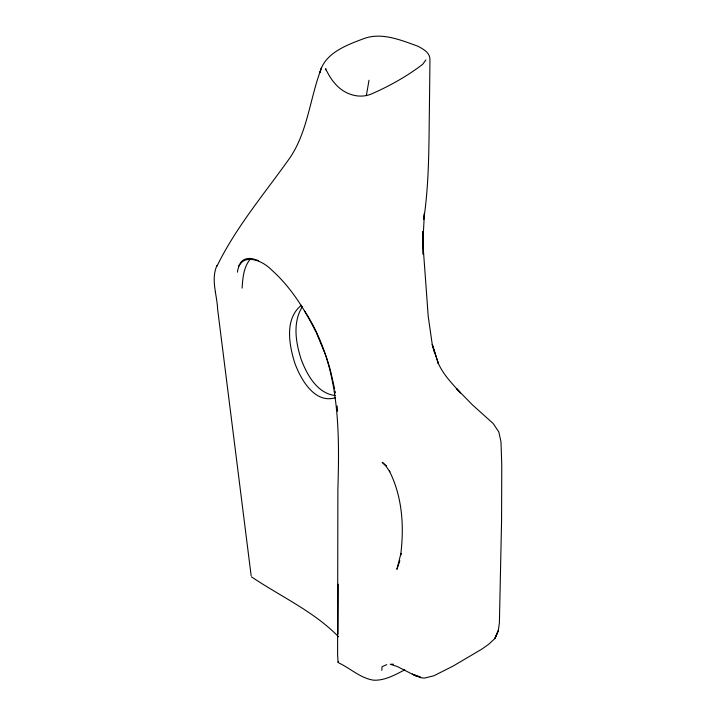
<?xml version="1.0" encoding="UTF-8"?>
<svg xmlns="http://www.w3.org/2000/svg" width="716" height="716" viewBox="0 0 716 716"><rect width="100%" height="100%" fill="white"/><g stroke="black" fill="none" stroke-linecap="round" stroke-linejoin="round"><path stroke-width="1.07" d="M338.176 584.22L337.961 634.009M381.789 670.364L382.084 666.677L386.721 664.645M242.089 288.127C242.787 277.96 243.583 266.755 250.618 258.736M425.859 59.947L422.709 64.279C406.858 76.424 389.11 86.314 370.798 94.243C359.074 98.808 345.846 94.575 337.191 85.929C333.316 82.116 329.593 76.889 327.096 71.618C325.968 70.759 325.816 66.328 325.404 69.855M369 80.237L366.368 95.604M321.448 67.367L320.061 72.271C324.643 53.163 346.965 44.893 363.442 38.78C381.44 31.817 400.978 40.177 417.992 46.245C423.245 49.109 430.352 52.796 429.931 59.893C429.815 76.164 429.582 92.427 429.403 108.689C428.83 145.572 429.242 182.598 423.783 219.194L424.418 213.305L423.156 236.629L423.21 254.386L423.04 231.295L423.335 249.481L428.213 316.329L432.187 344.02L438.389 363.674L432.222 344.566L434.719 353.435M320.58 70.445C309.76 99.569 307.397 132.836 289.273 158.737C264.258 193.902 235.913 227.249 216.921 266.289M237.417 272.187C239.967 251.602 261.788 259.657 271.391 269.762C290.642 286.83 304.506 309.07 315.908 331.911M399.859 560.789L396.879 569.354L400.942 553.396L400.629 555.24C404.298 526.994 402.464 496.752 389.352 471.012L389.826 471.772L386.121 466.322L382.183 462.232L386.613 466.035M217.046 265.332C210.611 279.312 217.064 294.849 217.637 309.312L251.155 575.771M404.773 669.836C395.089 674.848 384.94 680.648 373.698 680.2C360.578 678.294 350.509 668.431 338.847 662.944L338.05 662.219L338.328 661.602M238.544 266.164L241.077 262.083A83.996 28.873 60.3 0 1 253.142 258.897L258.655 260.669M302.385 306.645C292.397 322.379 295.78 342.722 301.212 359.486C307.048 374.853 317.152 393.424 335.24 395.536M301.427 305.231C284.341 318.826 289.076 344.924 294.831 363.164C300.756 379.462 314.834 404.218 335.562 397.657M393.487 664.188L390.22 664.251L397.371 666.551L416.273 676.208M420.775 677.059L412.291 674.132L420.417 677.649L424.32 678.124L433.842 675.797L453.103 666.077L481.957 649.054L488.572 644.355L494.863 638.565L498.291 630.698L499.392 622.875L501.567 520.988L501.764 465.212L500.994 441.844L498.81 431.909L493.145 423.487L472.354 404.782L456.727 388.815M338.552 636.793C313.724 611.258 280.484 596.446 251.45 576.836M456.754 388.86L460.504 392.932C451.796 383.221 442.309 373.68 437.467 361.32M304.542 310.959C339.59 364.489 339.742 427.917 337.88 489.332L337.594 654.442L338.05 662.219M316.391 332.859L326.228 356.604L329.718 367.729M330.04 368.74L334.64 388.976M335.034 390.999L335.419 393.012M215.427 291.68L215.507 292.334M337.138 405.981L337.576 411.27M498.291 630.698L494.863 638.565L498.291 630.698"/></g></svg>
